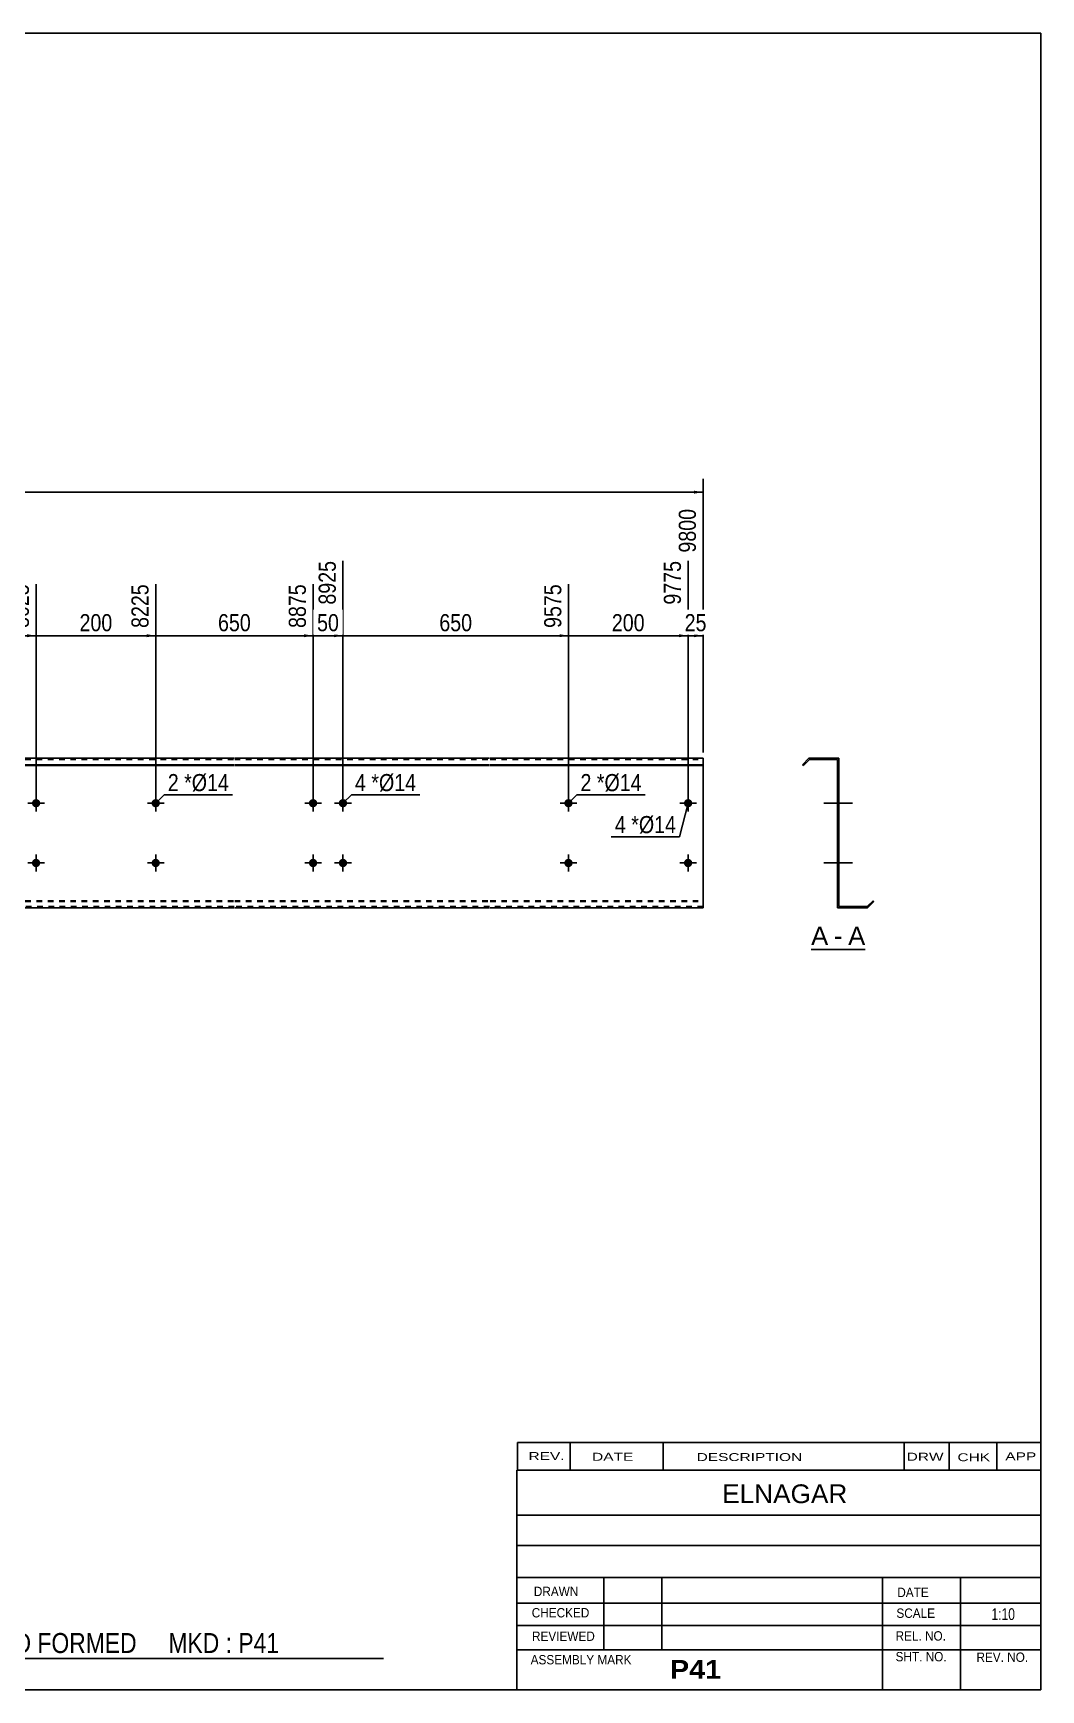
# Model space of a CAD drawing. Header units: millimetres. Extents: x -71 to 331, y -143 to 134.
# Drawn here: x 162.8 to 331.2, y -143.2 to 133.8 of the extents above; entities that cross this region are included whole.
import ezdxf

# ---------------------------------------------------------------- set-up
doc = ezdxf.new("R2010")
doc.units = ezdxf.units.MM
doc.linetypes.add('DXK_LINE_DOT1', pattern=[1.8814, 0.9407, -0.9407])
doc.styles.add('Arial', font='ARIAL.TTF', dxfattribs={"height": 0.2})
doc.styles.add('Arial Bold', font='ARIALBD.TTF', dxfattribs={"height": 0.2})
doc.styles.add('Arial Narrow', font='ARIALN.TTF', dxfattribs={"height": 0.2})

# ---------------------------------------------------------------- blocks, each defined once
blk = doc.blocks.new('Unknown-627188930-1861')
at = {"color": 5, "linetype": 'Continuous'}
for p, q in [((331.25, 133.75), (-68.75, 133.75)), ((-68.75, 133.75), (-68.75, -143.25)), ((331.25, -143.25), (331.25, 133.75)), ((-68.75, -143.25), (331.25, -143.25))]:
    blk.add_line(p, q, dxfattribs=at)
at = {"color": 174, "linetype": 'Continuous', "style": 'Arial'}
blk.add_text('Tekla structures', height=1.9102, rotation=90, dxfattribs=at).set_placement((-69.25, -142.75))
blk = doc.blocks.new('Unknown-627188930-12 - 1241')
at = {"color": 7, "linetype": 'Continuous'}
blk.add_line((292.85, -19.45), (301.88, -19.45), dxfattribs=at)
at = {"color": 0, "linetype": 'Continuous'}
blk.add_wipeout([(295.7, -18.7), (295.7, -15.5), (292.85, -15.5), (292.85, -18.7)], dxfattribs=at)
blk.add_wipeout([(298.08, -18.7), (298.08, -15.5), (296.66, -15.5), (296.66, -18.7)], dxfattribs=at)
at = {"color": 96, "linetype": 'Continuous', "style": 'Arial'}
blk.add_text('A', height=3.06, dxfattribs=at).set_placement((292.85, -18.7))
at = {"color": 0, "linetype": 'Continuous'}
blk.add_wipeout([(301.88, -18.7), (301.88, -15.5), (299.04, -15.5), (299.04, -18.7)], dxfattribs=at)
at = {"color": 96, "linetype": 'Continuous', "style": 'Arial'}
for s, p in [('A', (299.04, -18.7)), ('-', (296.66, -18.7))]:
    blk.add_text(s, height=3.06, dxfattribs=at).set_placement(p)
blk = doc.blocks.new('Bolt-627188930-1223 - 1203')
at = {"linetype": 'Continuous'}
blk.add_hatch(color=3, dxfattribs=at).paths.add_polyline_path([(251.58, 5, -1), (252.98, 5, -1)])
at = {"color": 3, "linetype": 'Continuous'}
for p, q in [((252.28, 3.6), (252.28, 6.4)), ((250.88, 5), (253.68, 5))]:
    blk.add_line(p, q, dxfattribs=at)
blk = doc.blocks.new('Part-627188930-1218 - 1203')
at = {"color": 2, "linetype": 'Continuous'}
for p, q in [((0, 12.5), (0, -12.5)), ((35.6, 12.5), (0, 12.5)), ((0, 11.44), (35.6, 11.44)), ((0, 11.3), (35.6, 11.3)), ((78.29, 12.5), (35.7, 12.5)), ((35.7, 11.44), (78.29, 11.44)), ((35.7, 11.3), (78.29, 11.3)), ((124.59, 12.5), (78.39, 12.5)), ((78.39, 11.44), (124.59, 11.44)), ((78.39, 11.3), (124.59, 11.3)), ((150.09, 12.5), (124.69, 12.5)), ((124.69, 11.44), (150.09, 11.44)), ((124.69, 11.3), (150.09, 11.3)), ((196.38, 12.5), (150.19, 12.5)), ((150.19, 11.44), (196.38, 11.44)), ((150.19, 11.3), (196.38, 11.3)), ((239.08, 12.5), (196.48, 12.5)), ((196.48, 11.44), (239.08, 11.44)), ((196.48, 11.3), (239.08, 11.3)), ((274.78, 12.5), (239.18, 12.5)), ((239.18, 11.44), (274.78, 11.44)), ((239.18, 11.3), (274.78, 11.3)), ((274.78, -12.5), (274.78, 12.5)), ((35.6, -12.5), (0, -12.5)), ((78.29, -12.5), (35.7, -12.5)), ((124.59, -12.5), (78.39, -12.5)), ((150.09, -12.5), (124.69, -12.5)), ((196.38, -12.5), (150.19, -12.5)), ((239.08, -12.5), (196.48, -12.5)), ((274.78, -12.5), (239.18, -12.5))]:
    blk.add_line(p, q, dxfattribs=at)
at = {"color": 7, "linetype": 'DXK_LINE_DOT1'}
for p, q in [((0, 12.3), (35.6, 12.3)), ((35.7, 12.3), (78.29, 12.3)), ((78.39, 12.3), (124.59, 12.3)), ((124.69, 12.3), (150.09, 12.3)), ((150.19, 12.3), (196.38, 12.3)), ((196.48, 12.3), (239.08, 12.3)), ((239.18, 12.3), (274.78, 12.3)), ((0, -11.3), (35.6, -11.3)), ((0, -11.44), (35.6, -11.44)), ((35.6, -12.3), (0, -12.3)), ((35.7, -11.3), (78.29, -11.3)), ((35.7, -11.44), (78.29, -11.44)), ((78.29, -12.3), (35.7, -12.3)), ((78.39, -11.3), (124.59, -11.3)), ((78.39, -11.44), (124.59, -11.44)), ((124.59, -12.3), (78.39, -12.3)), ((124.69, -11.3), (150.09, -11.3)), ((124.69, -11.44), (150.09, -11.44)), ((150.09, -12.3), (124.69, -12.3)), ((150.19, -11.3), (196.38, -11.3)), ((150.19, -11.44), (196.38, -11.44)), ((196.38, -12.3), (150.19, -12.3)), ((196.48, -11.3), (239.08, -11.3)), ((196.48, -11.44), (239.08, -11.44)), ((239.08, -12.3), (196.48, -12.3)), ((239.18, -11.3), (274.78, -11.3)), ((239.18, -11.44), (274.78, -11.44)), ((274.78, -12.3), (239.18, -12.3))]:
    blk.add_line(p, q, dxfattribs=at)
blk = doc.blocks.new('Bolt-627188930-1224 - 1203')
at = {"linetype": 'Continuous'}
blk.add_hatch(color=3, dxfattribs=at).paths.add_polyline_path([(182.58, 5, -1), (183.98, 5, -1)])
at = {"color": 3, "linetype": 'Continuous'}
for p, q in [((183.28, 3.6), (183.28, 6.4)), ((181.88, 5), (184.68, 5))]:
    blk.add_line(p, q, dxfattribs=at)
blk = doc.blocks.new('Bolt-627188930-1225 - 1203')
at = {"linetype": 'Continuous'}
for points in [[(208.88, 5, -1), (210.28, 5, -1)], [(213.88, 5, -1), (215.28, 5, -1)], [(208.88, -5, -1), (210.28, -5, -1)], [(213.88, -5, -1), (215.28, -5, -1)]]:
    blk.add_hatch(color=3, dxfattribs=at).paths.add_polyline_path(points)
at = {"color": 3, "linetype": 'Continuous'}
for p, q in [((209.58, 3.6), (209.58, 6.4)), ((214.58, 3.6), (214.58, 6.4)), ((208.18, 5), (210.98, 5)), ((213.18, 5), (215.98, 5)), ((208.18, -5), (210.98, -5)), ((209.58, -6.4), (209.58, -3.6)), ((213.18, -5), (215.98, -5)), ((214.58, -6.4), (214.58, -3.6))]:
    blk.add_line(p, q, dxfattribs=at)
blk = doc.blocks.new('Bolt-627188930-1226 - 1203')
at = {"linetype": 'Continuous'}
for points in [[(162.58, 5, -1), (163.98, 5, -1)], [(271.58, 5, -1), (272.98, 5, -1)]]:
    blk.add_hatch(color=3, dxfattribs=at).paths.add_polyline_path(points)
at = {"color": 3, "linetype": 'Continuous'}
for p, q in [((163.28, 3.6), (163.28, 6.4)), ((272.28, 3.6), (272.28, 6.4)), ((164.68, 5), (161.88, 5)), ((273.68, 5), (270.88, 5))]:
    blk.add_line(p, q, dxfattribs=at)
blk = doc.blocks.new('Bolt-627188930-1227 - 1203')
at = {"linetype": 'Continuous'}
for points in [[(162.58, -5, -1), (163.98, -5, -1)], [(271.58, -5, -1), (272.98, -5, -1)]]:
    blk.add_hatch(color=3, dxfattribs=at).paths.add_polyline_path(points)
at = {"color": 3, "linetype": 'Continuous'}
for p, q in [((164.68, -5), (161.88, -5)), ((163.28, -6.4), (163.28, -3.6)), ((273.68, -5), (270.88, -5)), ((272.28, -6.4), (272.28, -3.6))]:
    blk.add_line(p, q, dxfattribs=at)
blk = doc.blocks.new('Bolt-627188930-1229 - 1203')
at = {"linetype": 'Continuous'}
blk.add_hatch(color=3, dxfattribs=at).paths.add_polyline_path([(251.58, -5, -1), (252.98, -5, -1)])
at = {"color": 3, "linetype": 'Continuous'}
for p, q in [((253.68, -5), (250.88, -5)), ((252.28, -6.4), (252.28, -3.6))]:
    blk.add_line(p, q, dxfattribs=at)
blk = doc.blocks.new('Bolt-627188930-1230 - 1203')
at = {"linetype": 'Continuous'}
blk.add_hatch(color=3, dxfattribs=at).paths.add_polyline_path([(182.58, -5, -1), (183.98, -5, -1)])
at = {"color": 3, "linetype": 'Continuous'}
for p, q in [((184.68, -5), (181.88, -5)), ((183.28, -6.4), (183.28, -3.6))]:
    blk.add_line(p, q, dxfattribs=at)
blk = doc.blocks.new('Bolt-627188930-1248 - 1241')
at = {"linetype": 'Continuous'}
blk.add_hatch(color=3, dxfattribs=at).paths.add_polyline_path([(297.27, 5.7), (297.27, 4.3), (297.47, 4.3), (297.47, 5.7)])
at = {"color": 3, "linetype": 'Continuous'}
for p, q in [((297.47, 5.7), (297.27, 5.7)), ((298.42, 5), (295.12, 5)), ((297.47, 4.3), (297.27, 4.3))]:
    blk.add_line(p, q, dxfattribs=at)
blk = doc.blocks.new('Part-627188930-1243 - 1241')
at = {"color": 2, "linetype": 'Continuous'}
for p, q in [((292.47, 12.5), (291.41, 11.44)), ((291.41, 11.44), (291.55, 11.3)), ((292.55, 12.3), (291.55, 11.3)), ((292.47, 12.5), (297.47, 12.5)), ((292.55, 12.3), (297.27, 12.3)), ((297.27, 12.3), (297.27, -12.5)), ((297.47, -12.3), (297.47, 12.5)), ((302.27, -12.5), (297.27, -12.5)), ((302.19, -12.3), (297.47, -12.3)), ((302.19, -12.3), (303.19, -11.3)), ((302.27, -12.5), (303.33, -11.44)), ((303.33, -11.44), (303.19, -11.3))]:
    blk.add_line(p, q, dxfattribs=at)
blk = doc.blocks.new('Bolt-627188930-1244 - 1241')
at = {"linetype": 'Continuous'}
blk.add_hatch(color=3, dxfattribs=at).paths.add_polyline_path([(297.27, -4.3), (297.27, -5.7), (297.47, -5.7), (297.47, -4.3)])
at = {"color": 3, "linetype": 'Continuous'}
for p, q in [((296.47, -5), (299.77, -5)), ((297.27, -4.3), (297.47, -4.3)), ((297.27, -5.7), (297.47, -5.7))]:
    blk.add_line(p, q, dxfattribs=at)
blk = doc.blocks.new('Bolt-627188930-1245 - 1241')
at = {"linetype": 'Continuous'}
blk.add_hatch(color=3, dxfattribs=at).paths.add_polyline_path([(297.27, -4.3), (297.27, -5.7), (297.47, -5.7), (297.47, -4.3)])
at = {"color": 3, "linetype": 'Continuous'}
for p, q in [((296.47, -5), (299.77, -5)), ((297.27, -4.3), (297.47, -4.3)), ((297.27, -5.7), (297.47, -5.7))]:
    blk.add_line(p, q, dxfattribs=at)
blk = doc.blocks.new('Bolt-627188930-1246 - 1241')
at = {"linetype": 'Continuous'}
blk.add_hatch(color=3, dxfattribs=at).paths.add_polyline_path([(297.27, 5.7), (297.27, 4.3), (297.47, 4.3), (297.47, 5.7)])
blk.add_hatch(color=3, dxfattribs=at).paths.add_polyline_path([(297.27, 5.7), (297.27, 4.3), (297.47, 4.3), (297.47, 5.7)])
at = {"color": 3, "linetype": 'Continuous'}
for p, q in [((297.27, 5.7), (297.47, 5.7)), ((297.27, 5.7), (297.47, 5.7)), ((296.47, 5), (299.77, 5)), ((296.47, 5), (299.77, 5)), ((297.27, 4.3), (297.47, 4.3)), ((297.27, 4.3), (297.47, 4.3))]:
    blk.add_line(p, q, dxfattribs=at)
blk = doc.blocks.new('Bolt-627188930-1247 - 1241')
at = {"linetype": 'Continuous'}
blk.add_hatch(color=3, dxfattribs=at).paths.add_polyline_path([(297.27, -4.3), (297.27, -5.7), (297.47, -5.7), (297.47, -4.3)])
blk.add_hatch(color=3, dxfattribs=at).paths.add_polyline_path([(297.27, -4.3), (297.27, -5.7), (297.47, -5.7), (297.47, -4.3)])
at = {"color": 3, "linetype": 'Continuous'}
for p, q in [((296.47, -5), (299.77, -5)), ((296.47, -5), (299.77, -5)), ((297.27, -4.3), (297.47, -4.3)), ((297.27, -4.3), (297.47, -4.3)), ((297.27, -5.7), (297.47, -5.7)), ((297.27, -5.7), (297.47, -5.7))]:
    blk.add_line(p, q, dxfattribs=at)
blk = doc.blocks.new('Bolt-627188930-1249 - 1241')
at = {"linetype": 'Continuous'}
blk.add_hatch(color=3, dxfattribs=at).paths.add_polyline_path([(297.27, 5.7), (297.27, 4.3), (297.47, 4.3), (297.47, 5.7)])
at = {"color": 3, "linetype": 'Continuous'}
for p, q in [((297.47, 5.7), (297.27, 5.7)), ((298.42, 5), (295.12, 5)), ((297.47, 4.3), (297.27, 4.3))]:
    blk.add_line(p, q, dxfattribs=at)
blk = doc.blocks.new('Bolt-627188930-1250 - 1241')
at = {"linetype": 'Continuous'}
for points in [[(297.27, 5.7), (297.27, 4.3), (297.47, 4.3), (297.47, 5.7)], [(297.27, 5.7), (297.27, 4.3), (297.47, 4.3), (297.47, 5.7)], [(297.27, -4.3), (297.27, -5.7), (297.47, -5.7), (297.47, -4.3)], [(297.27, -4.3), (297.27, -5.7), (297.47, -5.7), (297.47, -4.3)]]:
    blk.add_hatch(color=3, dxfattribs=at).paths.add_polyline_path(points)
at = {"color": 3, "linetype": 'Continuous'}
for p, q in [((297.47, 5.7), (297.27, 5.7)), ((297.47, 5.7), (297.27, 5.7)), ((298.79, 5), (294.99, 5)), ((298.79, 5), (294.99, 5)), ((297.47, 4.3), (297.27, 4.3)), ((297.47, 4.3), (297.27, 4.3)), ((298.79, -5), (294.99, -5)), ((298.79, -5), (294.99, -5)), ((297.47, -4.3), (297.27, -4.3)), ((297.47, -4.3), (297.27, -4.3)), ((297.47, -5.7), (297.27, -5.7)), ((297.47, -5.7), (297.27, -5.7))]:
    blk.add_line(p, q, dxfattribs=at)
blk = doc.blocks.new('Bolt-627188930-1251 - 1241')
at = {"linetype": 'Continuous'}
blk.add_hatch(color=3, dxfattribs=at).paths.add_polyline_path([(297.27, 5.7), (297.27, 4.3), (297.47, 4.3), (297.47, 5.7)])
blk.add_hatch(color=3, dxfattribs=at).paths.add_polyline_path([(297.27, 5.7), (297.27, 4.3), (297.47, 4.3), (297.47, 5.7)])
at = {"color": 3, "linetype": 'Continuous'}
for p, q in [((297.27, 5.7), (297.47, 5.7)), ((297.27, 5.7), (297.47, 5.7)), ((296.44, 5), (299.74, 5)), ((296.44, 5), (299.74, 5)), ((297.27, 4.3), (297.47, 4.3)), ((297.27, 4.3), (297.47, 4.3))]:
    blk.add_line(p, q, dxfattribs=at)
blk = doc.blocks.new('Bolt-627188930-1252 - 1241')
at = {"linetype": 'Continuous'}
blk.add_hatch(color=3, dxfattribs=at).paths.add_polyline_path([(297.27, -4.3), (297.27, -5.7), (297.47, -5.7), (297.47, -4.3)])
blk.add_hatch(color=3, dxfattribs=at).paths.add_polyline_path([(297.27, -4.3), (297.27, -5.7), (297.47, -5.7), (297.47, -4.3)])
at = {"color": 3, "linetype": 'Continuous'}
for p, q in [((296.44, -5), (299.74, -5)), ((296.44, -5), (299.74, -5)), ((297.27, -4.3), (297.47, -4.3)), ((297.27, -4.3), (297.47, -4.3)), ((297.27, -5.7), (297.47, -5.7)), ((297.27, -5.7), (297.47, -5.7))]:
    blk.add_line(p, q, dxfattribs=at)
blk = doc.blocks.new('Bolt-627188930-1253 - 1241')
at = {"linetype": 'Continuous'}
for points in [[(297.47, 4.3), (297.47, 5.7), (297.27, 5.7), (297.27, 4.3)], [(297.47, -5.7), (297.47, -4.3), (297.27, -4.3), (297.27, -5.7)]]:
    blk.add_hatch(color=3, dxfattribs=at).paths.add_polyline_path(points)
at = {"color": 3, "linetype": 'Continuous'}
for p, q in [((297.47, 5.7), (297.27, 5.7)), ((297.47, 5), (295.27, 5)), ((297.47, 4.3), (297.27, 4.3)), ((297.47, -5), (295.27, -5)), ((297.47, -4.3), (297.27, -4.3)), ((297.47, -5.7), (297.27, -5.7))]:
    blk.add_line(p, q, dxfattribs=at)
blk = doc.blocks.new('Bolt-627188930-1254 - 1241')
at = {"linetype": 'Continuous'}
blk.add_hatch(color=3, dxfattribs=at).paths.add_polyline_path([(297.27, -4.3), (297.27, -5.7), (297.47, -5.7), (297.47, -4.3)])
at = {"color": 3, "linetype": 'Continuous'}
for p, q in [((296.44, -5), (299.74, -5)), ((297.27, -4.3), (297.47, -4.3)), ((297.27, -5.7), (297.47, -5.7))]:
    blk.add_line(p, q, dxfattribs=at)
blk = doc.blocks.new('Bolt-627188930-1255 - 1241')
at = {"linetype": 'Continuous'}
blk.add_hatch(color=3, dxfattribs=at).paths.add_polyline_path([(297.27, -4.3), (297.27, -5.7), (297.47, -5.7), (297.47, -4.3)])
at = {"color": 3, "linetype": 'Continuous'}
for p, q in [((296.44, -5), (299.74, -5)), ((297.27, -4.3), (297.47, -4.3)), ((297.27, -5.7), (297.47, -5.7))]:
    blk.add_line(p, q, dxfattribs=at)
blk = doc.blocks.new('Bolt-627188930-1256 - 1241')
at = {"linetype": 'Continuous'}
for points in [[(297.27, 5.7), (297.27, 4.3), (297.47, 4.3), (297.47, 5.7)], [(297.27, 5.7), (297.27, 4.3), (297.47, 4.3), (297.47, 5.7)], [(297.27, -4.3), (297.27, -5.7), (297.47, -5.7), (297.47, -4.3)], [(297.27, -4.3), (297.27, -5.7), (297.47, -5.7), (297.47, -4.3)]]:
    blk.add_hatch(color=3, dxfattribs=at).paths.add_polyline_path(points)
at = {"color": 3, "linetype": 'Continuous'}
for p, q in [((297.47, 5.7), (297.27, 5.7)), ((297.47, 5.7), (297.27, 5.7)), ((298.77, 5), (294.97, 5)), ((298.77, 5), (294.97, 5)), ((297.47, 4.3), (297.27, 4.3)), ((297.47, 4.3), (297.27, 4.3)), ((298.77, -5), (294.97, -5)), ((298.77, -5), (294.97, -5)), ((297.47, -4.3), (297.27, -4.3)), ((297.47, -4.3), (297.27, -4.3)), ((297.47, -5.7), (297.27, -5.7)), ((297.47, -5.7), (297.27, -5.7))]:
    blk.add_line(p, q, dxfattribs=at)
blk = doc.blocks.new('Bolt-627188930-1257 - 1241')
at = {"linetype": 'Continuous'}
blk.add_hatch(color=3, dxfattribs=at).paths.add_polyline_path([(297.27, 5.7), (297.27, 4.3), (297.47, 4.3), (297.47, 5.7)])
at = {"color": 3, "linetype": 'Continuous'}
for p, q in [((297.47, 5.7), (297.27, 5.7)), ((298.42, 5), (295.12, 5)), ((297.47, 4.3), (297.27, 4.3))]:
    blk.add_line(p, q, dxfattribs=at)
blk = doc.blocks.new('Bolt-627188930-1258 - 1241')
at = {"linetype": 'Continuous'}
blk.add_hatch(color=3, dxfattribs=at).paths.add_polyline_path([(297.27, 5.7), (297.27, 4.3), (297.47, 4.3), (297.47, 5.7)])
at = {"color": 3, "linetype": 'Continuous'}
for p, q in [((297.47, 5.7), (297.27, 5.7)), ((298.42, 5), (295.12, 5)), ((297.47, 4.3), (297.27, 4.3))]:
    blk.add_line(p, q, dxfattribs=at)
blk = doc.blocks.new('Bolt-627188930-1259 - 1241')
at = {"linetype": 'Continuous'}
blk.add_hatch(color=3, dxfattribs=at).paths.add_polyline_path([(297.27, -4.3), (297.27, -5.7), (297.47, -5.7), (297.47, -4.3)])
at = {"color": 3, "linetype": 'Continuous'}
for p, q in [((296.47, -5), (299.77, -5)), ((297.27, -4.3), (297.47, -4.3)), ((297.27, -5.7), (297.47, -5.7))]:
    blk.add_line(p, q, dxfattribs=at)
blk = doc.blocks.new('Bolt-627188930-1260 - 1241')
at = {"linetype": 'Continuous'}
blk.add_hatch(color=3, dxfattribs=at).paths.add_polyline_path([(297.27, -4.3), (297.27, -5.7), (297.47, -5.7), (297.47, -4.3)])
at = {"color": 3, "linetype": 'Continuous'}
for p, q in [((296.47, -5), (299.77, -5)), ((297.27, -4.3), (297.47, -4.3)), ((297.27, -5.7), (297.47, -5.7))]:
    blk.add_line(p, q, dxfattribs=at)
blk = doc.blocks.new('StraightDimension-627188930-1279 - 1203')
at = {"linetype": 'Continuous'}
blk.add_hatch(color=7, dxfattribs=at).paths.add_polyline_path([(270.78, 33.25), (272.28, 33), (270.78, 32.75)])
at = {"color": 7, "linetype": 'Continuous'}
for p, q in [((272.28, 6), (272.28, 45.51)), ((252.28, 6), (252.28, 41.61)), ((252.28, 33), (272.28, 33))]:
    blk.add_line(p, q, dxfattribs=at)
at = {"color": 0, "linetype": 'Continuous'}
blk.add_wipeout([(271.68, 46.11), (267.48, 46.11), (267.48, 37.6), (271.68, 37.6)], dxfattribs=at)
at = {"color": 0}
blk.add_wipeout([(265.62, 33.15), (265.62, 37.35), (258.93, 37.35), (258.93, 33.15)], dxfattribs=at)
at = {"color": 3, "linetype": 'Continuous', "style": 'Arial Narrow'}
blk.add_text('9775', height=2.863, rotation=90.0002, dxfattribs=at).set_placement((271.08, 38.2))
at = {"color": 3, "style": 'Arial Narrow'}
blk.add_text('200', height=2.863, dxfattribs=at).set_placement((259.53, 33.75))
blk = doc.blocks.new('StraightDimension-627188930-1284 - 1203')
at = {"linetype": 'Continuous'}
blk.add_hatch(color=7, dxfattribs=at).paths.add_polyline_path([(161.78, 33.25), (163.28, 33), (161.78, 32.75)])
at = {"color": 7, "linetype": 'Continuous'}
for p, q in [((137.39, 6), (137.39, 41.61)), ((163.28, 6), (163.28, 41.61)), ((137.39, 33), (163.28, 33))]:
    blk.add_line(p, q, dxfattribs=at)
at = {"color": 0, "linetype": 'Continuous'}
blk.add_wipeout([(162.68, 42.21), (158.48, 42.21), (158.48, 33.7), (162.68, 33.7)], dxfattribs=at)
at = {"color": 0}
blk.add_wipeout([(154.59, 33.15), (154.59, 37.35), (146.08, 37.35), (146.08, 33.15)], dxfattribs=at)
at = {"color": 3, "linetype": 'Continuous', "style": 'Arial Narrow'}
blk.add_text('8025', height=2.863, rotation=90.0002, dxfattribs=at).set_placement((162.08, 34.3))
at = {"color": 3, "style": 'Arial Narrow'}
blk.add_text('3125', height=2.863, dxfattribs=at).set_placement((146.68, 33.75))
blk = doc.blocks.new('StraightDimension-627188930-1283 - 1203')
at = {"linetype": 'Continuous'}
blk.add_hatch(color=7, dxfattribs=at).paths.add_polyline_path([(181.78, 33.25), (183.28, 33), (181.78, 32.75)])
at = {"color": 7, "linetype": 'Continuous'}
for p, q in [((163.28, 6), (163.28, 41.61)), ((183.28, 6), (183.28, 41.61)), ((163.28, 33), (183.28, 33))]:
    blk.add_line(p, q, dxfattribs=at)
at = {"color": 0, "linetype": 'Continuous'}
blk.add_wipeout([(182.68, 42.21), (178.48, 42.21), (178.48, 33.7), (182.68, 33.7)], dxfattribs=at)
at = {"color": 0}
blk.add_wipeout([(176.63, 33.15), (176.63, 37.35), (169.94, 37.35), (169.94, 33.15)], dxfattribs=at)
at = {"color": 3, "linetype": 'Continuous', "style": 'Arial Narrow'}
blk.add_text('8225', height=2.863, rotation=90.0002, dxfattribs=at).set_placement((182.08, 34.3))
at = {"color": 3, "style": 'Arial Narrow'}
blk.add_text('200', height=2.863, dxfattribs=at).set_placement((170.54, 33.75))
blk = doc.blocks.new('StraightDimension-627188930-1282 - 1203')
at = {"linetype": 'Continuous'}
blk.add_hatch(color=7, dxfattribs=at).paths.add_polyline_path([(208.08, 33.25), (209.58, 33), (208.08, 32.75)])
at = {"color": 7, "linetype": 'Continuous'}
for p, q in [((183.28, 6), (183.28, 41.61)), ((209.58, 6), (209.58, 41.61)), ((183.28, 33), (209.58, 33))]:
    blk.add_line(p, q, dxfattribs=at)
at = {"color": 0, "linetype": 'Continuous'}
blk.add_wipeout([(208.98, 42.21), (204.78, 42.21), (204.78, 33.7), (208.98, 33.7)], dxfattribs=at)
at = {"color": 0}
blk.add_wipeout([(199.77, 33.15), (199.77, 37.35), (193.09, 37.35), (193.09, 33.15)], dxfattribs=at)
at = {"color": 3, "linetype": 'Continuous', "style": 'Arial Narrow'}
blk.add_text('8875', height=2.863, rotation=90.0002, dxfattribs=at).set_placement((208.38, 34.3))
at = {"color": 3, "style": 'Arial Narrow'}
blk.add_text('650', height=2.863, dxfattribs=at).set_placement((193.69, 33.75))
blk = doc.blocks.new('StraightDimension-627188930-1280 - 1203')
at = {"linetype": 'Continuous'}
blk.add_hatch(color=7, dxfattribs=at).paths.add_polyline_path([(250.78, 33.25), (252.28, 33), (250.78, 32.75)])
at = {"color": 7, "linetype": 'Continuous'}
for p, q in [((214.58, 6), (214.58, 45.51)), ((252.28, 6), (252.28, 41.61)), ((214.58, 33), (252.28, 33))]:
    blk.add_line(p, q, dxfattribs=at)
at = {"color": 0, "linetype": 'Continuous'}
blk.add_wipeout([(251.68, 42.21), (247.48, 42.21), (247.48, 33.7), (251.68, 33.7)], dxfattribs=at)
at = {"color": 0}
blk.add_wipeout([(236.77, 33.15), (236.77, 37.35), (230.09, 37.35), (230.09, 33.15)], dxfattribs=at)
at = {"color": 3, "linetype": 'Continuous', "style": 'Arial Narrow'}
blk.add_text('9575', height=2.863, rotation=90.0002, dxfattribs=at).set_placement((251.08, 34.3))
at = {"color": 3, "style": 'Arial Narrow'}
blk.add_text('650', height=2.863, dxfattribs=at).set_placement((230.69, 33.75))
blk = doc.blocks.new('StraightDimension-627188930-1373 - 1203')
at = {"linetype": 'Continuous'}
for points in [[(1.5, 56.75), (0, 57), (1.5, 57.25)], [(273.28, 57.25), (274.78, 57), (273.28, 56.75)]]:
    blk.add_hatch(color=7, dxfattribs=at).paths.add_polyline_path(points)
at = {"color": 7, "linetype": 'Continuous'}
for p, q in [((0, 13.5), (0, 59.25)), ((274.78, 13.5), (274.78, 59.25)), ((0, 57), (274.78, 57))]:
    blk.add_line(p, q, dxfattribs=at)
at = {"color": 0}
blk.add_wipeout([(141.64, 57.15), (141.64, 61.35), (133.13, 61.35), (133.13, 57.15)], dxfattribs=at)
at = {"color": 3, "style": 'Arial Narrow'}
blk.add_text('9800', height=2.863, dxfattribs=at).set_placement((133.73, 57.75))
blk = doc.blocks.new('StraightDimension-627188930-1278 - 1203')
at = {"linetype": 'Continuous'}
blk.add_hatch(color=7, dxfattribs=at).paths.add_polyline_path([(273.28, 33.25), (274.78, 33), (273.28, 32.75)])
at = {"color": 7, "linetype": 'Continuous'}
for p, q in [((274.78, 13.5), (274.78, 54.21)), ((272.28, 6), (272.28, 45.51)), ((272.28, 33), (274.78, 33))]:
    blk.add_line(p, q, dxfattribs=at)
at = {"color": 0, "linetype": 'Continuous'}
blk.add_wipeout([(274.18, 54.81), (269.98, 54.81), (269.98, 46.3), (274.18, 46.3)], dxfattribs=at)
at = {"color": 0}
blk.add_wipeout([(275.95, 33.15), (275.95, 37.35), (271.1, 37.35), (271.1, 33.15)], dxfattribs=at)
at = {"color": 3, "linetype": 'Continuous', "style": 'Arial Narrow'}
blk.add_text('9800', height=2.863, rotation=90.0002, dxfattribs=at).set_placement((273.58, 46.9))
at = {"color": 3, "style": 'Arial Narrow'}
blk.add_text('25', height=2.863, dxfattribs=at).set_placement((271.7, 33.75))
blk = doc.blocks.new('StraightDimension-627188930-1281 - 1203')
at = {"linetype": 'Continuous'}
blk.add_hatch(color=7, dxfattribs=at).paths.add_polyline_path([(213.08, 33.25), (214.58, 33), (213.08, 32.75)])
at = {"color": 7, "linetype": 'Continuous'}
for p, q in [((214.58, 6), (214.58, 45.51)), ((209.58, 6), (209.58, 41.61)), ((209.58, 33), (214.58, 33))]:
    blk.add_line(p, q, dxfattribs=at)
at = {"color": 0}
blk.add_wipeout([(214.51, 33.15), (214.51, 37.35), (209.65, 37.35), (209.65, 33.15)], dxfattribs=at)
at = {"color": 0, "linetype": 'Continuous'}
blk.add_wipeout([(213.98, 46.11), (209.78, 46.11), (209.78, 37.6), (213.98, 37.6)], dxfattribs=at)
at = {"color": 3, "linetype": 'Continuous', "style": 'Arial Narrow'}
blk.add_text('8925', height=2.863, rotation=90.0002, dxfattribs=at).set_placement((213.38, 38.2))
at = {"color": 3, "style": 'Arial Narrow'}
blk.add_text('50', height=2.863, dxfattribs=at).set_placement((210.25, 33.75))
blk = doc.blocks.new('CBS_REVISION-627188930-1941')
at = {"color": 7, "linetype": 'Continuous'}
for p, q in [((243.74, -101.87), (331.24, -101.87)), ((243.74, -101.87), (243.74, -106.5)), ((252.54, -101.87), (252.54, -106.5)), ((268.13, -101.87), (268.13, -106.44)), ((308.39, -101.87), (308.39, -106.5)), ((315.93, -101.87), (315.93, -106.5)), ((323.88, -101.87), (323.88, -106.5)), ((243.74, -106.5), (331.24, -106.5))]:
    blk.add_line(p, q, dxfattribs=at)
at = {"color": 7, "style": 'Arial Narrow', "width": 1.7}
for s, height, p in [('REV.', 1.326, (245.6, -104.82)), ('DATE', 1.326, (256.23, -104.94)), ('DESCRIPTION', 1.3257, (273.71, -104.99)), ('DRW', 1.326, (308.82, -104.93)), ('CHK', 1.326, (317.31, -105.02)), ('APP', 1.326, (325.31, -104.87))]:
    blk.add_text(s, height=height, dxfattribs=at).set_placement(p)
blk = doc.blocks.new('CBS_CALLOFF-627188930-1939')
at = {"color": 7, "linetype": 'Continuous'}
blk.add_line((105.13, -137.98), (221.36, -138), dxfattribs=at)
at = {"color": 3, "linetype": 'Continuous', "style": 'Arial Narrow'}
blk.add_text('QTY= 5 Nos.      COLD FORMED     MKD : P41', height=3.3405, dxfattribs=at).set_placement((123.2, -137.09))
blk = doc.blocks.new('CBS_NAME_BLOG-627188930-1940')
at = {"color": 7, "linetype": 'Continuous'}
for p, q in [((243.66, -106.5), (331.18, -106.5)), ((243.66, -143.21), (243.66, -106.5)), ((243.66, -114.04), (331.18, -114.04)), ((243.73, -119.09), (331.25, -119.09)), ((243.66, -124.46), (331.18, -124.46)), ((258.18, -136.57), (258.18, -124.47)), ((267.87, -136.54), (267.87, -124.47)), ((304.78, -143.21), (304.78, -124.48)), ((317.83, -143.21), (317.83, -124.47)), ((243.67, -128.76), (331.25, -128.74)), ((243.66, -132.51), (331.18, -132.51)), ((243.66, -136.55), (331.18, -136.55)), ((243.66, -143.25), (331.25, -143.25))]:
    blk.add_line(p, q, dxfattribs=at)
at = {"color": 3, "linetype": 'Continuous', "style": 'Arial'}
blk.add_text('ELNAGAR', height=3.133, dxfattribs=at).set_placement((277.98, -112.03))
at = {"color": 3, "linetype": 'Continuous'}
for s, height, style, width, p in [('DRAWN', 1.566, 'Arial', 0.9, (246.49, -127.57)), ('DATE', 1.566, 'Arial', 0.9, (307.25, -127.73)), ('CHECKED', 1.566, 'Arial', 0.9, (246.14, -131.14)), ('SCALE', 1.566, 'Arial', 0.9, (307.1, -131.21)), ('1:10', 1.957, 'Arial Narrow', 0.9, (322.99, -131.57)), ('REVIEWED', 1.566, 'Arial', 0.9, (246.18, -135.06)), ('REL. NO.', 1.566, 'Arial', 0.9, (306.96, -135.01)), ('ASSEMBLY MARK', 1.5663, 'Arial', 0.9, (245.96, -138.99)), ('P41', 3.131, 'Arial Bold', 1.1, (269.24, -141.39)), ('SHT. NO.', 1.566, 'Arial', 0.9, (306.96, -138.48)), ('REV. NO.', 1.566, 'Arial', 0.9, (320.48, -138.57))]:
    blk.add_text(s, height=height, dxfattribs=dict(at, style=style, width=width)).set_placement(p)
blk = doc.blocks.new('MarkSet-627188930-1411 - 1203')
at = {"color": 0}
blk.add_wipeout([(187.13, 7.01), (187.13, 10.01), (185.3, 10.01), (185.3, 7.01)], dxfattribs=at)
blk.add_wipeout([(187.13, 7.01), (187.13, 10.01), (185.3, 10.01), (185.3, 7.01)], dxfattribs=at)
at = {"color": 7, "linetype": 'Continuous'}
blk.add_line((183.28, 5), (184.7, 6.41), dxfattribs=at)
at = {"color": 0}
blk.add_wipeout([(189.3, 7.01), (189.3, 10.01), (188.03, 10.01), (188.03, 7.01)], dxfattribs=at)
blk.add_wipeout([(189.3, 7.01), (189.3, 10.01), (188.03, 10.01), (188.03, 7.01)], dxfattribs=at)
at = {"color": 3, "style": 'Arial Narrow'}
blk.add_text('2', height=2.86, dxfattribs=at).set_placement((185.3, 7.01))
at = {"color": 0}
blk.add_wipeout([(195.52, 7.01), (195.52, 10.01), (189.3, 10.01), (189.3, 7.01)], dxfattribs=at)
blk.add_wipeout([(195.52, 7.01), (195.52, 10.01), (189.3, 10.01), (189.3, 7.01)], dxfattribs=at)
at = {"color": 7, "linetype": 'Continuous'}
blk.add_line((184.7, 6.41), (196.12, 6.41), dxfattribs=at)
at = {"color": 3, "style": 'Arial Narrow'}
for s, height, p in [('*', 2.86, (188.03, 7.01)), ('Ø14', 2.863, (189.3, 7.01))]:
    blk.add_text(s, height=height, dxfattribs=at).set_placement(p)
blk = doc.blocks.new('MarkSet-627188930-1406 - 1203')
at = {"color": 0}
blk.add_wipeout([(256.12, 7.01), (256.12, 10.01), (254.29, 10.01), (254.29, 7.01)], dxfattribs=at)
blk.add_wipeout([(256.12, 7.01), (256.12, 10.01), (254.29, 10.01), (254.29, 7.01)], dxfattribs=at)
at = {"color": 7, "linetype": 'Continuous'}
blk.add_line((252.28, 5), (253.69, 6.41), dxfattribs=at)
at = {"color": 0}
blk.add_wipeout([(258.3, 7.01), (258.3, 10.01), (257.02, 10.01), (257.02, 7.01)], dxfattribs=at)
blk.add_wipeout([(258.3, 7.01), (258.3, 10.01), (257.02, 10.01), (257.02, 7.01)], dxfattribs=at)
at = {"color": 3, "style": 'Arial Narrow'}
blk.add_text('2', height=2.86, dxfattribs=at).set_placement((254.29, 7.01))
at = {"color": 0}
blk.add_wipeout([(264.51, 7.01), (264.51, 10.01), (258.3, 10.01), (258.3, 7.01)], dxfattribs=at)
blk.add_wipeout([(264.51, 7.01), (264.51, 10.01), (258.3, 10.01), (258.3, 7.01)], dxfattribs=at)
at = {"color": 7, "linetype": 'Continuous'}
blk.add_line((253.69, 6.41), (265.11, 6.41), dxfattribs=at)
at = {"color": 3, "style": 'Arial Narrow'}
for s, height, p in [('*', 2.86, (257.02, 7.01)), ('Ø14', 2.863, (258.3, 7.01))]:
    blk.add_text(s, height=height, dxfattribs=at).set_placement(p)
blk = doc.blocks.new('Mark-627188930-1419 - 1203')
at = {"color": 0}
blk.add_wipeout([(218.42, 7.01), (218.42, 10.01), (216.59, 10.01), (216.59, 7.01)], dxfattribs=at)
blk.add_wipeout([(218.42, 7.01), (218.42, 10.01), (216.59, 10.01), (216.59, 7.01)], dxfattribs=at)
at = {"color": 7, "linetype": 'Continuous'}
blk.add_line((214.58, 5), (215.99, 6.41), dxfattribs=at)
at = {"color": 0}
blk.add_wipeout([(220.6, 7.01), (220.6, 10.01), (219.32, 10.01), (219.32, 7.01)], dxfattribs=at)
blk.add_wipeout([(220.6, 7.01), (220.6, 10.01), (219.32, 10.01), (219.32, 7.01)], dxfattribs=at)
at = {"color": 3, "style": 'Arial Narrow'}
blk.add_text('4', height=2.86, dxfattribs=at).set_placement((216.59, 7.01))
at = {"color": 0}
blk.add_wipeout([(226.81, 7.01), (226.81, 10.01), (220.6, 10.01), (220.6, 7.01)], dxfattribs=at)
blk.add_wipeout([(226.81, 7.01), (226.81, 10.01), (220.6, 10.01), (220.6, 7.01)], dxfattribs=at)
at = {"color": 7, "linetype": 'Continuous'}
blk.add_line((215.99, 6.41), (227.41, 6.41), dxfattribs=at)
at = {"color": 3, "style": 'Arial Narrow'}
for s, height, p in [('*', 2.86, (219.32, 7.01)), ('Ø14', 2.863, (220.6, 7.01))]:
    blk.add_text(s, height=height, dxfattribs=at).set_placement(p)
blk = doc.blocks.new('MarkSet-627188930-1416 - 1203')
at = {"color": 0}
blk.add_wipeout([(261.87, -0.01), (261.87, 2.99), (260.04, 2.99), (260.04, -0.01)], dxfattribs=at)
blk.add_wipeout([(261.87, -0.01), (261.87, 2.99), (260.04, 2.99), (260.04, -0.01)], dxfattribs=at)
blk.add_wipeout([(264.05, -0.01), (264.05, 2.99), (262.77, 2.99), (262.77, -0.01)], dxfattribs=at)
blk.add_wipeout([(264.05, -0.01), (264.05, 2.99), (262.77, 2.99), (262.77, -0.01)], dxfattribs=at)
at = {"color": 3, "style": 'Arial Narrow'}
blk.add_text('4', height=2.86, dxfattribs=at).set_placement((260.04, -0.01))
at = {"color": 0}
blk.add_wipeout([(270.26, -0.01), (270.26, 2.99), (264.05, 2.99), (264.05, -0.01)], dxfattribs=at)
blk.add_wipeout([(270.26, -0.01), (270.26, 2.99), (264.05, 2.99), (264.05, -0.01)], dxfattribs=at)
at = {"color": 7, "linetype": 'Continuous'}
for p in [(272.28, 5), (259.44, -0.61)]:
    blk.add_line(p, (270.86, -0.61), dxfattribs=at)
at = {"color": 3, "style": 'Arial Narrow'}
for s, height, p in [('*', 2.86, (262.77, -0.01)), ('Ø14', 2.863, (264.05, -0.01))]:
    blk.add_text(s, height=height, dxfattribs=at).set_placement(p)

msp = doc.modelspace()

# ---------------------------------------------------------------- block references
for name in ['Unknown-627188930-1861', 'Part-627188930-1218 - 1203', 'Part-627188930-1243 - 1241', 'Bolt-627188930-1226 - 1203', 'Bolt-627188930-1224 - 1203', 'Bolt-627188930-1225 - 1203', 'Bolt-627188930-1223 - 1203', 'Bolt-627188930-1256 - 1241', 'Bolt-627188930-1250 - 1241', 'Bolt-627188930-1248 - 1241', 'Bolt-627188930-1249 - 1241', 'Bolt-627188930-1257 - 1241', 'Bolt-627188930-1258 - 1241', 'Bolt-627188930-1253 - 1241', 'Bolt-627188930-1251 - 1241', 'Bolt-627188930-1246 - 1241', 'Bolt-627188930-1227 - 1203', 'Bolt-627188930-1230 - 1203', 'Bolt-627188930-1229 - 1203', 'Bolt-627188930-1252 - 1241', 'Bolt-627188930-1254 - 1241', 'Bolt-627188930-1255 - 1241', 'Bolt-627188930-1244 - 1241', 'Bolt-627188930-1245 - 1241', 'Bolt-627188930-1247 - 1241', 'Bolt-627188930-1259 - 1241', 'Bolt-627188930-1260 - 1241', 'CBS_REVISION-627188930-1941', 'CBS_NAME_BLOG-627188930-1940', 'CBS_CALLOFF-627188930-1939']:
    msp.add_blockref(name, (0, 0))

# ---------------------------------------------------------------- next in the draw order: block references
for name in ['StraightDimension-627188930-1279 - 1203', 'StraightDimension-627188930-1284 - 1203', 'Unknown-627188930-12 - 1241']:
    msp.add_blockref(name, (0, 0))

# ---------------------------------------------------------------- next in the draw order: block references
for name in ['StraightDimension-627188930-1280 - 1203', 'StraightDimension-627188930-1283 - 1203']:
    msp.add_blockref(name, (0, 0))

# ---------------------------------------------------------------- next in the draw order: block references
for name in ['StraightDimension-627188930-1282 - 1203', 'MarkSet-627188930-1406 - 1203']:
    msp.add_blockref(name, (0, 0))

# ---------------------------------------------------------------- next in the draw order: block references
for name in ['StraightDimension-627188930-1373 - 1203', 'MarkSet-627188930-1411 - 1203']:
    msp.add_blockref(name, (0, 0))

# ---------------------------------------------------------------- next in the draw order: block references
for name in ['StraightDimension-627188930-1278 - 1203', 'StraightDimension-627188930-1281 - 1203']:
    msp.add_blockref(name, (0, 0))

# ---------------------------------------------------------------- next in the draw order: block references
for name in ['Mark-627188930-1419 - 1203', 'MarkSet-627188930-1416 - 1203']:
    msp.add_blockref(name, (0, 0))

doc.saveas('drawing.dxf')
